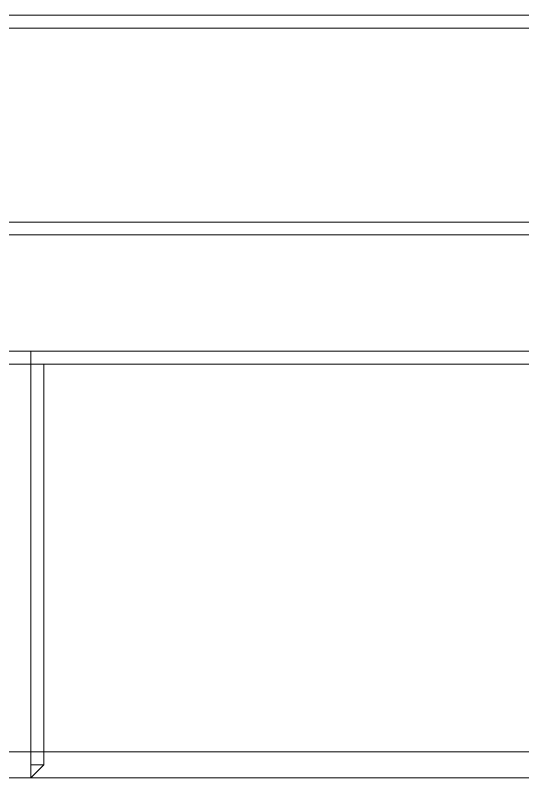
# Model space of a CAD drawing. Extents: x -66030 to 95157, y -13132 to 45879.
# Drawn here: x 53672.1 to 53825.5, y 27586.4 to 27816.9 of the extents above; entities that cross this region are included whole.
import ezdxf

# ---------------------------------------------------------------- set-up
doc = ezdxf.new("R2010")
doc.units = 0
doc.header["$LTSCALE"] = 100
doc.header["$MEASUREMENT"] = 0
doc.layers.get('0').update_dxf_attribs({"linetype": 'CONTINUOUS'})

msp = doc.modelspace()

# ---------------------------------------------------------------- linework, layer by layer
at = {"lineweight": 0}
for points in [[(56262.53, 27816.86), (50708.25, 27816.86), (50708.25, 27812.95), (56262.53, 27812.95)], [(56309.4, 27754.36), (50661.37, 27754.36), (50661.37, 27750.46), (56309.4, 27750.46)], [(56266.44, 27715.3), (51817.54, 27715.3), (51817.54, 27711.4), (56266.44, 27711.4)], [(55149.33, 27715.3), (51817.54, 27715.3), (51817.54, 27711.4), (55149.33, 27711.4)], [(53676.78, 27711.4), (53676.78, 27711.4), (54407.2, 27711.4), (54407.2, 27715.3), (53676.78, 27715.3), (53676.78, 27711.4), (53676.78, 27715.3), (53676.78, 27715.3), (53676.78, 27711.4)], [(53680.69, 27590.31), (53680.69, 27711.4), (53676.78, 27711.4), (53676.78, 27590.31)], [(53676.78, 27586.41), (53680.69, 27590.31), (53680.69, 27711.4), (53676.78, 27711.4), (53676.78, 27590.31), (53676.78, 27586.41), (53676.78, 27590.31), (53676.78, 27586.41), (53676.78, 27586.41)], [(53981.45, 27594.22), (51942.53, 27594.22), (51942.53, 27586.41), (53981.45, 27586.41)], [(54411.1, 27590.31), (54407.2, 27594.22), (53676.78, 27594.22), (53676.78, 27586.41), (54407.2, 27586.41), (54411.1, 27590.31), (54407.2, 27586.41), (54411.1, 27586.41), (54411.1, 27590.31)]]:
    msp.add_lwpolyline(points, close=True, dxfattribs=at)

doc.saveas('drawing.dxf')
